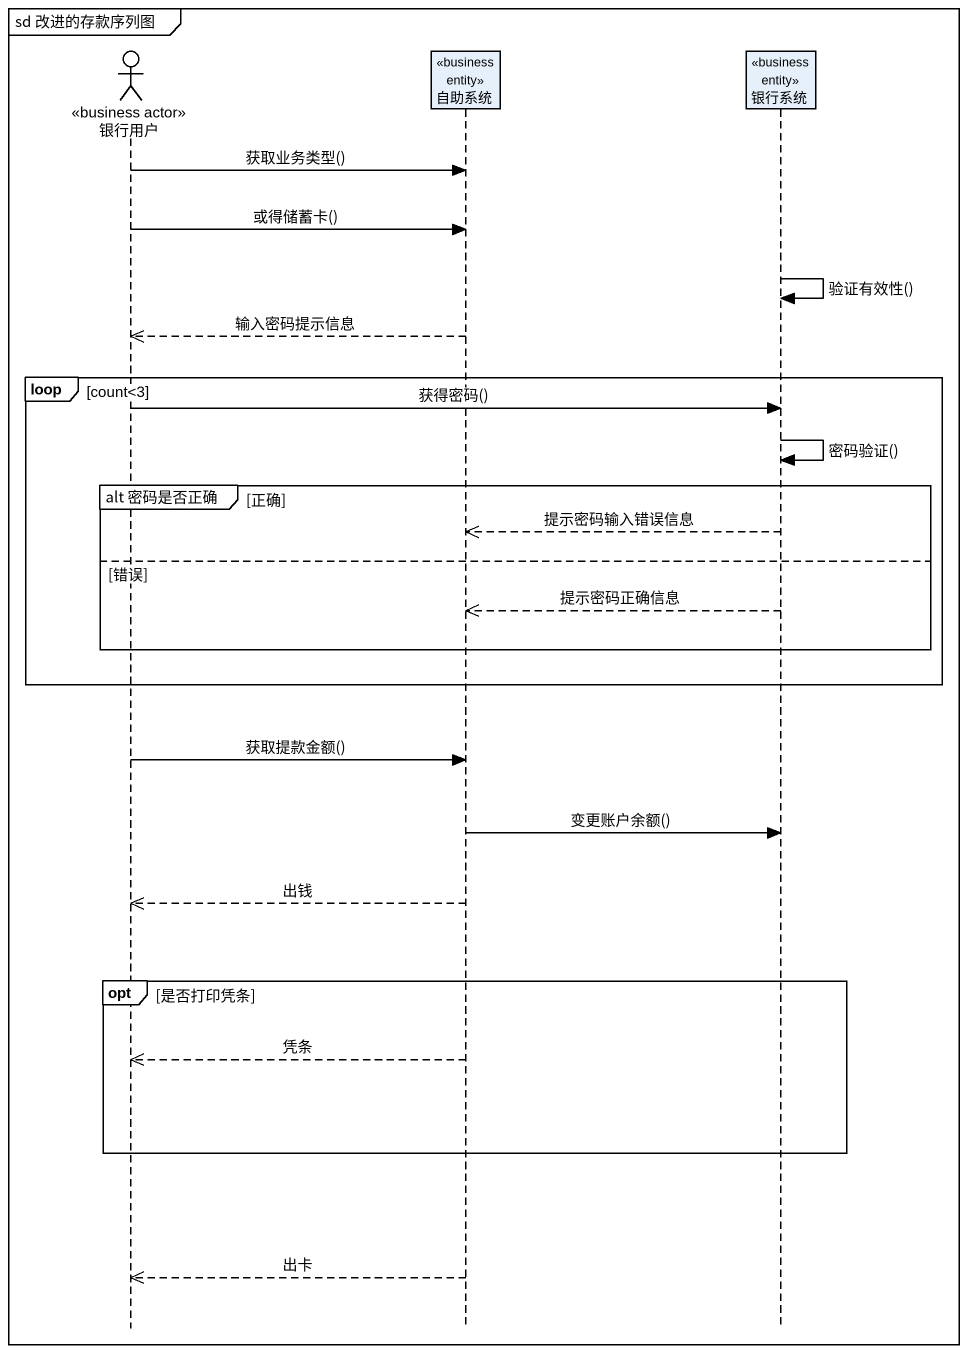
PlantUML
@startuml
mainframe sd 改进的存款序列图
hide footbox
actor 银行用户 <<business actor>>
participant 自助系统 <<business entity>>
participant 银行系统 <<business entity>>

银行用户 -> 自助系统 : 获取业务类型()
银行用户 -> 自助系统 : 或得储蓄卡()
银行系统 -> 银行系统 : 验证有效性()
自助系统 -->> 银行用户 : 输入密码提示信息
loop count<3
  银行用户 -> 银行系统 : 获得密码()
  银行系统 -> 银行系统 : 密码验证()
  group alt 密码是否正确 [正确]
    银行系统 -->> 自助系统 : 提示密码输入错误信息
  else 错误
    银行系统 -->> 自助系统 : 提示密码正确信息
  end
end
银行用户 -> 自助系统 : 获取提款金额()
自助系统 -> 银行系统 : 变更账户余额()
自助系统 -->> 银行用户 : 出钱
opt 是否打印凭条
  自助系统 -->> 银行用户 : 凭条
end
自助系统 -->> 银行用户 : 出卡
@enduml
